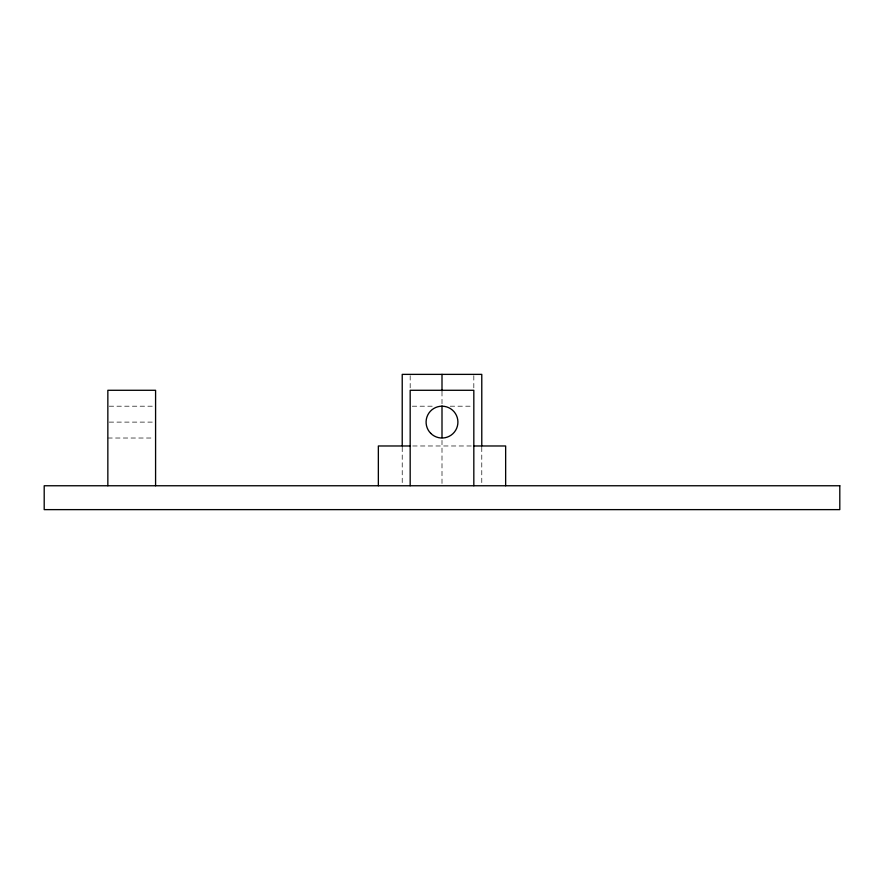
<?xml version="1.0" encoding="UTF-8"?>
<svg xmlns="http://www.w3.org/2000/svg" width="884" height="884" viewBox="0 0 884 884"><rect width="100%" height="100%" fill="white"/><g stroke="black" fill="none" stroke-linecap="round" stroke-linejoin="round"><path stroke-width="0.66" stroke-dasharray="4.42 3.31" d="M109.207 406.198L154.225 406.198M412.32 406.198L433.768 406.198M450.232 406.198L471.68 406.198M109.207 422.11L154.225 422.11M107.848 438.022L154.225 438.022M412.74 445.978L471.26 445.978M481.78 447.26L481.78 484.388M473.824 375.7L473.824 388.96M442 391.612L442 404.872M442 440.376L442 484.388M410.176 375.7L410.176 388.96M402.22 447.26L402.22 484.388"/><path stroke-width="1.33" d="M410.176 445.978L378.352 445.978L378.352 485.758M473.824 445.978L505.648 445.978L505.648 485.758M481.78 445.879L481.78 374.374L402.22 374.374L402.22 445.879M473.824 485.758L473.824 390.286L410.176 390.286L410.176 485.758M442 374.374L442 390.872M442 405.999L442 437.624M155.584 485.758L155.584 390.286L107.848 390.286L107.848 485.758M839.8 485.758L44.2 485.758L44.2 509.626L839.8 509.626L839.8 485.758M430.751 433.359A15.912 15.912 0 0 0 457.371 426.232A15.912 15.912 0 0 0 437.878 406.739A15.912 15.912 0 0 0 430.751 433.359"/></g></svg>
